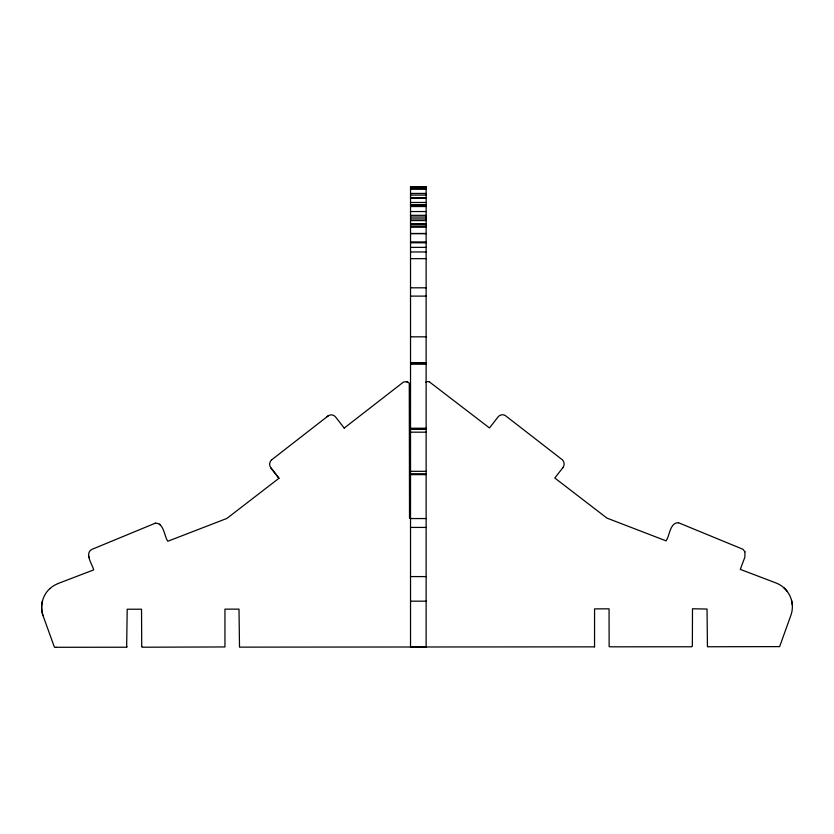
<?xml version="1.0" encoding="UTF-8"?>
<svg xmlns="http://www.w3.org/2000/svg" width="834" height="834" viewBox="0 0 834 834"><rect width="100%" height="100%" fill="white"/><g stroke="black" fill="none" stroke-linecap="round" stroke-linejoin="round"><path stroke-width="1.25" d="M594.548 646.85L594.569 608.893L609.06 608.83L609.133 646.642L610.738 646.83L691.72 646.767L692.356 646.204L692.491 608.768L707.044 609.049L707.441 646.757L779.634 646.611L791.143 614.606A25.395 25.395 0 0 0 791.476 600.094M56.222 647.288L126.643 647.226L126.987 646.496M126.643 647.226L127.195 609.227L141.53 609.216L141.717 646.652M562.887 467.645L554.808 478.028L606.954 518.112L666.064 540.839C669.796 535.866 669.702 522.574 678.48 522.72M271.54 459.941L328.273 415.78A5.442 5.442 0 0 1 335.581 417L344.223 428.082M344.213 428.082L403.51 382.035L406.471 381.67A24.613 24.613 0 0 1 407.576 382.118L408.087 382.347M271.54 459.941A5.859 5.859 0 0 0 270.883 467.874L278.983 478.257L226.9 518.425L167.832 541.245C164.09 536.283 164.162 522.991 155.385 523.147M327.084 416.698L328.294 415.78M425.548 382.337L426.08 382.097A24.613 24.613 0 0 1 427.175 381.649L429.062 381.618M155.395 523.147L92.261 549.241C83.827 553.078 92.595 564.691 93.658 569.903L57.984 583.55M410.526 187.223L426.132 187.223M410.526 188.943L426.132 188.943M410.526 193.446L426.132 193.446M410.526 195.093L426.132 195.093M410.526 197.939L426.132 197.939M410.526 198.325L426.132 198.325M410.526 202.474L426.132 202.474M410.526 204.778L426.132 204.778M410.526 205.414L426.132 205.414M410.526 206.519L426.132 206.519M410.526 211.555L426.132 211.555M410.526 215.318L426.132 215.318M410.526 217.007L426.132 217.007M410.526 218.946L426.132 218.946M410.526 220.583L426.132 220.583M410.526 223.679L426.132 223.679M410.526 224.075L426.132 224.075M410.526 226.024L426.132 226.024M410.526 227.234L426.132 227.234M410.526 233.468L426.132 233.468M410.526 233.635L426.132 233.635M410.526 241.943L426.132 241.943M410.526 242.767L426.132 242.767M410.526 247.396L426.132 247.333M410.526 251.962L426.132 251.962M410.526 258.655L426.132 258.655M410.526 287.813L426.132 287.813M410.526 296.112L426.132 296.112M410.526 336.832L426.132 336.832M410.526 362.957L426.132 362.957M410.526 363.124L426.132 363.124M410.526 364.229L426.132 364.229M410.526 428.228L426.132 428.228M410.526 429.385L426.132 429.385M410.526 432.179L426.132 432.179M410.526 471.325L426.132 471.325M410.526 473.743L426.132 473.743M410.526 474.629L426.132 474.629M410.828 518.279L409.525 518.279L409.504 514.682M410.526 518.56L426.132 518.56M410.526 527.422L426.132 527.422M410.526 576.575L426.132 576.596M410.526 601.178L426.132 601.178M594.559 646.85L239.514 647.132L238.993 609.133L224.951 609.143L224.951 646.955L142.353 647.215L141.707 646.652M56.232 647.288L54.429 647.205L42.878 615.221A25.395 25.395 0 0 1 42.513 600.709A25.583 25.583 0 0 1 49.904 588.554M429.041 381.618L489.495 427.967L498.106 416.875A5.442 5.442 0 0 1 505.414 415.634L562.231 459.701A5.859 5.859 0 0 1 562.877 467.634M678.469 522.72L742.99 549.293L744.939 551.806M408.076 382.347L409.213 383.067L409.275 384.182L409.515 514.682M159.357 524.127L160.295 524.951M270.883 467.884L278.963 478.257M744.929 551.806L744.887 557.112L740.279 569.372L775.985 582.956A25.406 25.406 0 0 1 787.296 591.525M88.717 556.215L89.04 557.654M784.064 587.949A25.583 25.583 0 0 1 792.29 604.827M42.888 615.221A25.395 25.395 0 0 1 42.524 600.709M49.873 588.637A25.395 25.395 0 0 1 57.953 583.644M406.46 381.67A24.613 24.613 0 0 1 407.555 382.118M426.132 186.712L410.526 186.712L410.526 647.278L426.132 647.278L426.132 186.712M426.132 188.526L410.526 188.526L426.132 188.599"/></g></svg>
